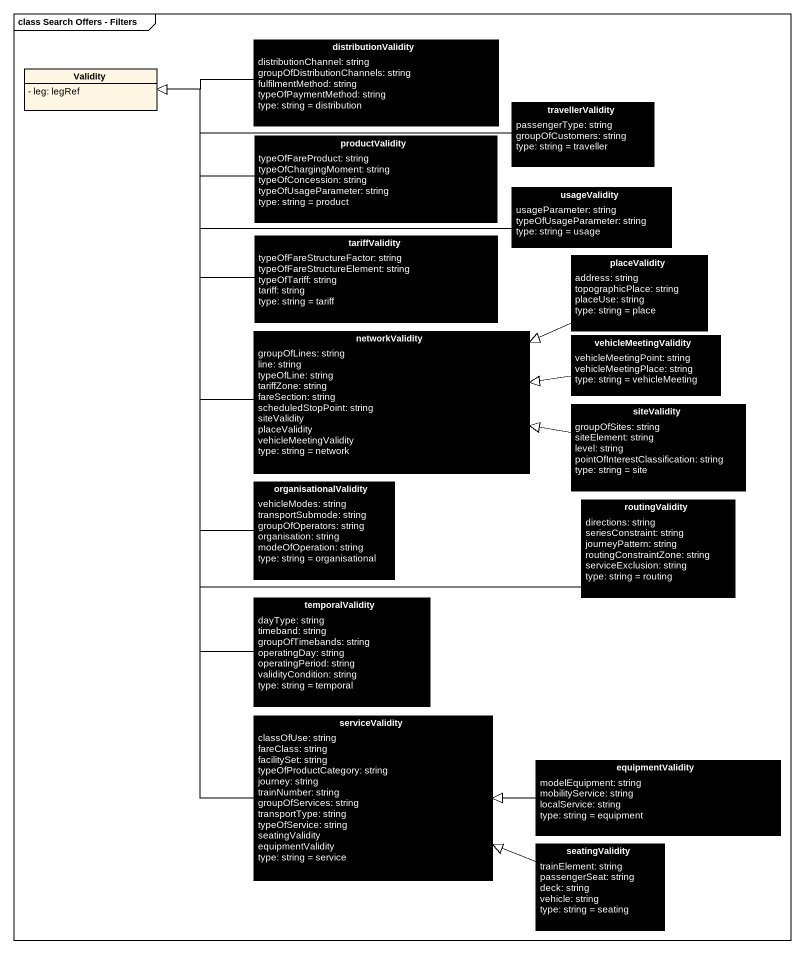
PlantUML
@startuml
mainframe class Search Offers - Filters
hide circle
hide empty members
skinparam classAttributeIconSize 0
class distributionValidity #000000 {
  distributionChannel: string
  groupOfDistributionChannels: string
  fulfilmentMethod: string
  typeOfPaymentMethod: string
  type: string = distribution
}
class Validity {
  - leg: legRef
}
class travellerValidity #000000 {
  passengerType: string
  groupOfCustomers: string
  type: string = traveller
}
class productValidity #000000 {
  typeOfFareProduct: string
  typeOfChargingMoment: string
  typeOfConcession: string
  typeOfUsageParameter: string
  type: string = product
}
class usageValidity #000000 {
  usageParameter: string
  typeOfUsageParameter: string
  type: string = usage
}
class tariffValidity #000000 {
  typeOfFareStructureFactor: string
  typeOfFareStructureElement: string
  typeOfTariff: string
  tariff: string
  type: string = tariff
}
class placeValidity #000000 {
  address: string
  topographicPlace: string
  placeUse: string
  type: string = place
}
class networkValidity #000000 {
  groupOfLines: string
  line: string
  typeOfLine: string
  tariffZone: string
  fareSection: string
  scheduledStopPoint: string
  siteValidity
  placeValidity
  vehicleMeetingValidity
  type: string = network
}
class vehicleMeetingValidity #000000 {
  vehicleMeetingPoint: string
  vehicleMeetingPlace: string
  type: string = vehicleMeeting
}
class siteValidity #000000 {
  groupOfSites: string
  siteElement: string
  level: string
  pointOfInterestClassification: string
  type: string = site
}
class organisationalValidity #000000 {
  vehicleModes: string
  transportSubmode: string
  groupOfOperators: string
  organisation: string
  modeOfOperation: string
  type: string = organisational
}
class routingValidity #000000 {
  directions: string
  seriesConstraint: string
  journeyPattern: string
  routingConstraintZone: string
  serviceExclusion: string
  type: string = routing
}
class temporalValidity #000000 {
  dayType: string
  timeband: string
  groupOfTimebands: string
  operatingDay: string
  operatingPeriod: string
  validityCondition: string
  type: string = temporal
}
class serviceValidity #000000 {
  classOfUse: string
  fareClass: string
  facilitySet: string
  typeOfProductCategory: string
  journey: string
  trainNumber: string
  groupOfServices: string
  transportType: string
  typeOfService: string
  seatingValidity
  equipmentValidity
  type: string = service
}
class equipmentValidity #000000 {
  modelEquipment: string
  mobilityService: string
  localService: string
  type: string = equipment
}
class seatingValidity #000000 {
  trainElement: string
  passengerSeat: string
  deck: string
  vehicle: string
  type: string = seating
}
distributionValidity -left-|> Validity
travellerValidity -left-|> Validity
productValidity -left-|> Validity
usageValidity -left-|> Validity
tariffValidity -up-|> Validity
placeValidity -left-|> networkValidity
networkValidity -up-|> Validity
vehicleMeetingValidity -left-|> networkValidity
siteValidity -left-|> networkValidity
organisationalValidity -up-|> Validity
routingValidity -up-|> Validity
temporalValidity -up-|> Validity
serviceValidity -up-|> Validity
equipmentValidity -left-|> serviceValidity
seatingValidity -left-|> serviceValidity
@enduml
